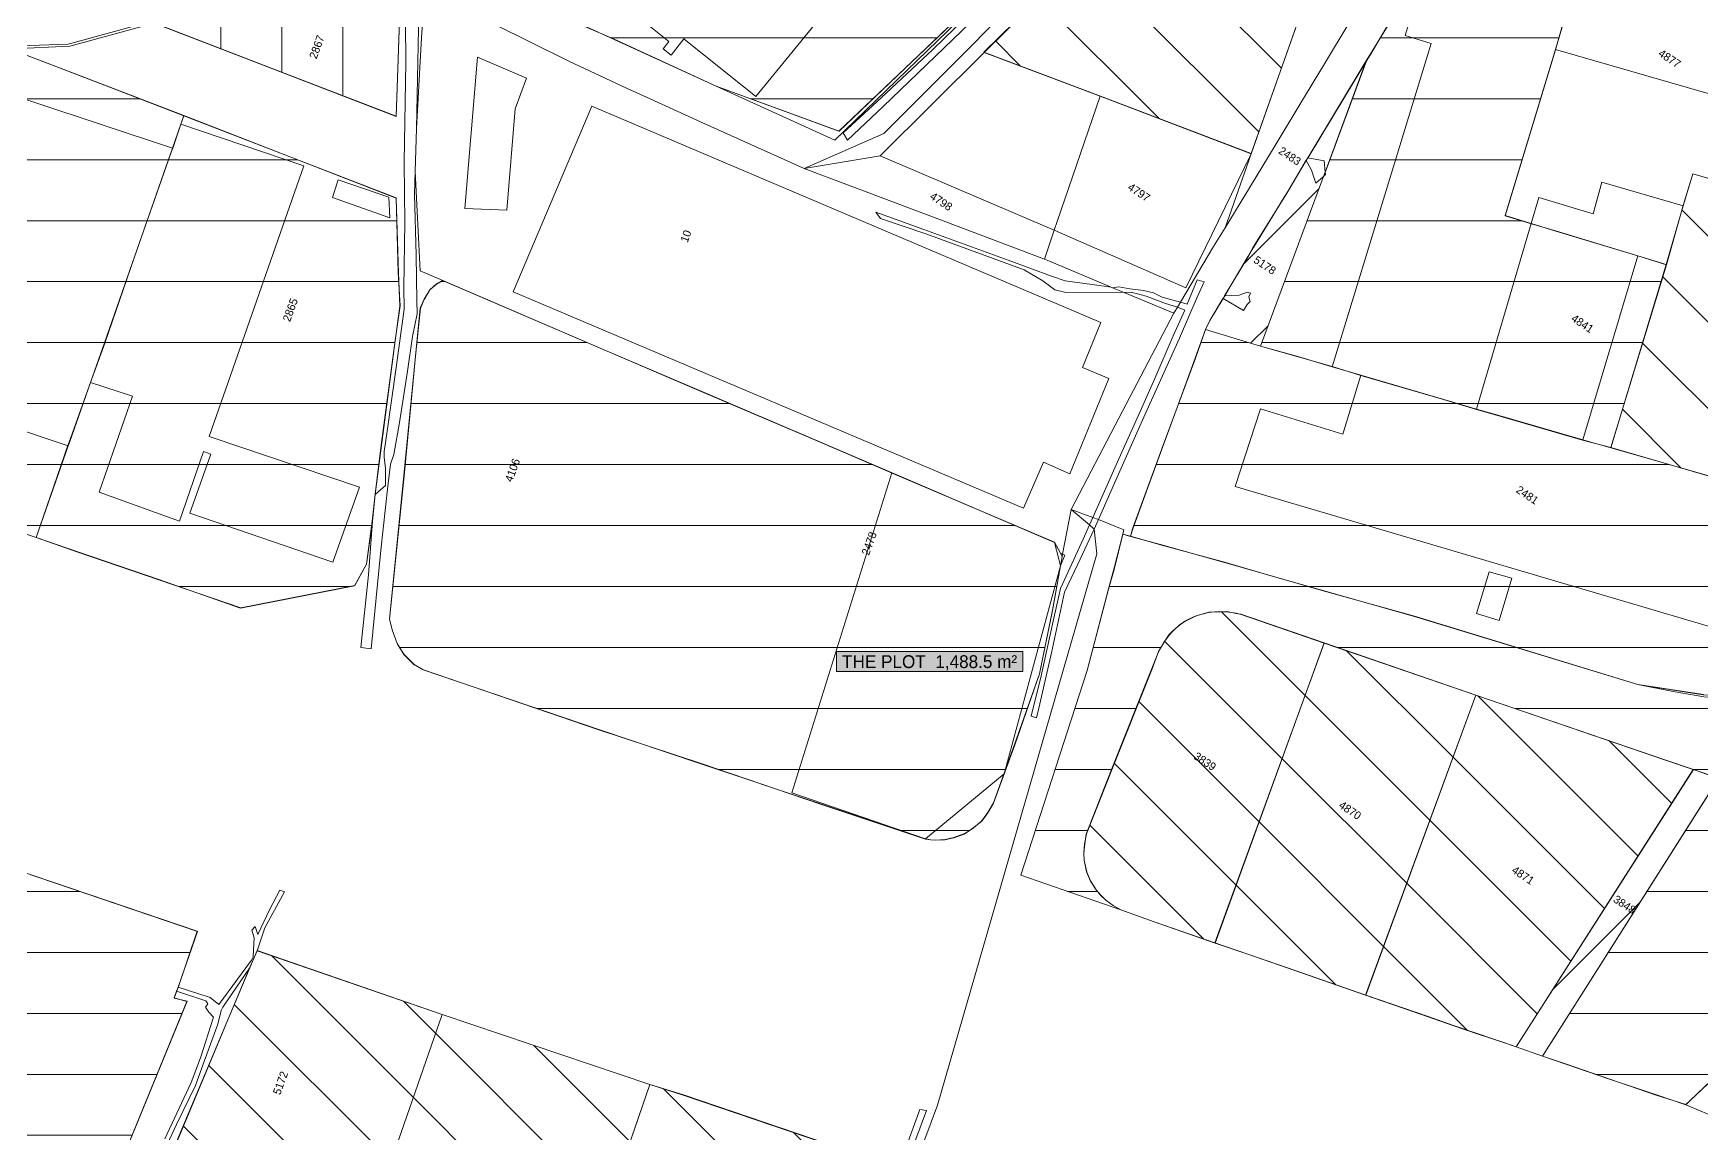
# Model space of a CAD drawing. Header units: metres. Extents: x -334141 to -333355, y -28147 to -27441.
# Drawn here: x -333909.1 to -333648.5, y -27822.3 to -27650.4 of the extents above; entities that cross this region are included whole.
import ezdxf

# ---------------------------------------------------------------- set-up
doc = ezdxf.new("R2010")
doc.units = ezdxf.units.M
for name, color, linetype, lineweight, true_color in [('EB-04-GRAIN-285-886', 7, 'CONTINUOUS', 18, 0xded5c8), ('EB-04-GRAIN-886-2329', 7, 'CONTINUOUS', 18, 0xc8bcac), ('EB-04-GRAIN-OVER-2329', 7, 'CONTINUOUS', 18, 0x9a856d), ('EB-04-GRAIN-UNDER-285', 7, 'CONTINUOUS', 18, 0xeee9e1), ('EB-BASE-DIVIDING', 7, 'CONTINUOUS', 18, 0xc8bcac), ('EB-BASE-EASEMENTS', 7, 'CONTINUOUS', 18, 0x71806b), ('EB-BASE-ENCROACHED', 7, 'CONTINUOUS', 18, 0x725d47), ('EB-BASE-PARCEL-NUMBERS', 7, 'CONTINUOUS', 9, 0x8a8d90), ('EB-BASE-PARCELS', 7, 'CONTINUOUS', 18, 0x8a8d90), ('EB-BASE-SECTIONS', 7, 'CONTINUOUS', 9, 0xded8cf), ('EB-BASE-SHEETS', 7, 'CONTINUOUS', 9, 0xded8cf), ('EB-BASE-STRUCTURES', 7, 'CONTINUOUS', 18, 0x4e504d), ('EB-PLOT-OUTLINE', 7, 'CONTINUOUS', 18, 0x151515)]:
    doc.layers.add(name, color=color, linetype=linetype, lineweight=lineweight, true_color=true_color)
doc.styles.add('OD-INTER', font='Inter.ttf')

msp = doc.modelspace()

# ---------------------------------------------------------------- hatches: boundary and pattern name
at = {"layer": 'EB-04-GRAIN-285-886', "transparency": 33554630}
h = msp.add_hatch(dxfattribs=at)
h.set_pattern_fill('ANSI31', color=256, scale=3, angle=45)
h.paths.add_polyline_path([(-333885.39, -27647.38), (-333860.12, -27642.5), (-333851.69, -27642.35), (-333852.43, -27663.31), (-333871.8, -27655.85), (-333890.25, -27648.76), (-333885.39, -27647.38)])
at = {"layer": 'EB-04-GRAIN-886-2329', "transparency": 33554630}
h = msp.add_hatch(dxfattribs=at)
h.set_pattern_fill('ANSI31', color=256, scale=3, angle=90)
h.paths.add_polyline_path([(-333742.44, -27660.2), (-333760.62, -27653.34), (-333738.84, -27631.91), (-333709.71, -27643.26), (-333718.87, -27669.13), (-333742.44, -27660.2)])
h = msp.add_hatch(dxfattribs=at)
h.set_pattern_fill('ANSI31', color=256, scale=3, angle=90)
h.paths.add_polyline_path([(-333611.22, -27714.45), (-333623.32, -27710.92), (-333632.02, -27708.28), (-333636.51, -27722.77), (-333644.48, -27720.38), (-333662.72, -27715.08), (-333654.03, -27686.52), (-333651.39, -27677.29), (-333649.92, -27672.34), (-333636.35, -27676.26), (-333632.86, -27663.95), (-333632.33, -27662.09), (-333629.9, -27653.51), (-333629.59, -27652.41), (-333615.82, -27658.45), (-333628.87, -27702.95), (-333613.66, -27707.48), (-333613.12, -27707.72), (-333608.62, -27708.99), (-333611.22, -27714.45)])
h = msp.add_hatch(dxfattribs=at)
h.set_pattern_fill('ANSI31', color=256, scale=3, angle=90)
h.paths.add_polyline_path([(-333707.49, -27745.58), (-333724.52, -27792.49), (-333734.03, -27789.16), (-333739.24, -27787.31), (-333740.42, -27786.6), (-333741.59, -27785.78), (-333742.4, -27784.98), (-333743.11, -27784.17), (-333743.99, -27782.81), (-333744.58, -27781.35), (-333744.98, -27779.56), (-333745.03, -27778.44), (-333744.89, -27777.01), (-333744.65, -27775.46), (-333740.69, -27765.39), (-333734.39, -27749.62), (-333733.37, -27747), (-333732.58, -27745.58), (-333731.71, -27744.39), (-333731.13, -27743.74), (-333730.07, -27742.78), (-333729.22, -27742.26), (-333728, -27741.63), (-333727.34, -27741.32), (-333725.56, -27740.83), (-333724.54, -27740.76), (-333722.69, -27740.71), (-333721.22, -27740.99), (-333720.48, -27741.12), (-333707.49, -27745.58)])
h = msp.add_hatch(dxfattribs=at)
h.set_pattern_fill('ANSI31', color=256, scale=3, angle=90)
h.paths.add_polyline_path([(-333683.8, -27753.74), (-333701.01, -27800.65), (-333713.26, -27796.33), (-333719.39, -27794.22), (-333724.52, -27792.49), (-333707.49, -27745.58), (-333683.8, -27753.74)])
h = msp.add_hatch(dxfattribs=at)
h.set_pattern_fill('ANSI31', color=256, scale=3, angle=90)
h.paths.add_polyline_path([(-333691.22, -27803.99), (-333701.01, -27800.65), (-333683.8, -27753.74), (-333654.16, -27763.89), (-333649.87, -27765.37), (-333677.5, -27808.69), (-333679.6, -27807.95), (-333683.45, -27806.7), (-333687.38, -27805.34), (-333691.22, -27803.99)])
h = msp.add_hatch(dxfattribs=at)
h.set_pattern_fill('ANSI31', color=256, scale=3, angle=90)
h.paths.add_polyline_path([(-333845.26, -27803.66), (-333860.93, -27848.73), (-333891.65, -27835.21), (-333887.51, -27825.59), (-333878.31, -27803.49), (-333875.28, -27796.38), (-333874.16, -27793.64), (-333845.26, -27803.66)])
h = msp.add_hatch(dxfattribs=at)
h.set_pattern_fill('ANSI31', color=256, scale=3, angle=90)
h.paths.add_polyline_path([(-333845.26, -27803.66), (-333812.78, -27814.57), (-333829.29, -27862.61), (-333845.79, -27855.37), (-333853.63, -27851.98), (-333860.93, -27848.73), (-333845.26, -27803.66)])
h = msp.add_hatch(dxfattribs=at)
h.set_pattern_fill('ANSI31', color=256, scale=3, angle=90)
h.paths.add_polyline_path([(-333829.29, -27862.61), (-333812.78, -27814.57), (-333807.56, -27816.2), (-333779.84, -27825.62), (-333786.59, -27843.58), (-333788.33, -27848.41), (-333792.49, -27858.69), (-333797.6, -27869.73), (-333800.39, -27875.4), (-333829.29, -27862.61)])
at = {"layer": 'EB-04-GRAIN-OVER-2329', "transparency": 33554630}
h = msp.add_hatch(dxfattribs=at)
h.set_pattern_fill('ANSI31', color=256, scale=3, angle=135)
h.paths.add_polyline_path([(-333802.46, -27658.63), (-333818.4, -27651.3), (-333823.33, -27649.13), (-333823.55, -27650.12), (-333824.55, -27649.75), (-333838.15, -27644.05), (-333849.91, -27638.98), (-333850.45, -27638.62), (-333850.52, -27638.07), (-333848.03, -27635.71), (-333846.81, -27635.09), (-333840.42, -27632.43), (-333837.79, -27631.3), (-333823.32, -27625.26), (-333820.4, -27624.03), (-333811.01, -27620.03), (-333802.83, -27616.66), (-333801.04, -27615.61), (-333799.89, -27614.54), (-333798.31, -27611.71), (-333797.39, -27609.41), (-333796.25, -27606.01), (-333793.77, -27595.89), (-333791.3, -27586.21), (-333787.1, -27569.7), (-333785.81, -27564.64), (-333781.58, -27560.02), (-333765.9, -27569.56), (-333750.13, -27579.33), (-333733.37, -27589.69), (-333714.62, -27601.35), (-333719.57, -27605.06), (-333721.48, -27606.77), (-333723.3, -27608.59), (-333738.33, -27622.71), (-333760.56, -27644.02), (-333783.27, -27665.64), (-333802.46, -27658.63)])
h = msp.add_hatch(dxfattribs=at)
h.set_pattern_fill('ANSI31', color=256, scale=3, angle=135)
h.paths.add_polyline_path([(-333706.25, -27702.44), (-333711.56, -27700.92), (-333717.43, -27699.27), (-333707.61, -27672.75), (-333707.31, -27672.1), (-333700.86, -27654.67), (-333700.27, -27653.69), (-333696.63, -27647.61), (-333694.76, -27644.45), (-333692.8, -27641.41), (-333690.54, -27637.72), (-333668.74, -27644.26), (-333670.09, -27648.54), (-333671.36, -27652.94), (-333679.22, -27678.86), (-333675.09, -27680.12), (-333671.34, -27681.25), (-333658.51, -27685.14), (-333654.03, -27686.52), (-333662.72, -27715.08), (-333667.12, -27713.92), (-333679.68, -27710.26), (-333683.71, -27709.12), (-333688.84, -27707.6), (-333701.76, -27703.82), (-333706.25, -27702.44)])
h = msp.add_hatch(dxfattribs=at)
h.set_pattern_fill('ANSI31', color=256, scale=3, angle=135)
h.paths.add_polyline_path([(-333903.69, -27714.78), (-333908.64, -27729.15), (-333922.64, -27724.44), (-333938.73, -27718.88), (-333934.34, -27704.49), (-333919.9, -27657.49), (-333918.66, -27653.64), (-333912.33, -27652.87), (-333910.33, -27653.72), (-333896.63, -27658.97), (-333885.58, -27663.25), (-333886.08, -27664.56), (-333887.33, -27668.29), (-333887.63, -27669.06), (-333893.3, -27685.29), (-333897.94, -27698.78), (-333900.19, -27704.92), (-333903.48, -27714.24), (-333903.69, -27714.78)])
h = msp.add_hatch(dxfattribs=at)
h.set_pattern_fill('ANSI31', color=256, scale=3, angle=135)
h.paths.add_polyline_path([(-333858.91, -27736.68), (-333876.72, -27740.16), (-333889.52, -27735.71), (-333902.15, -27731.38), (-333908.64, -27729.15), (-333903.69, -27714.78), (-333903.48, -27714.24), (-333900.19, -27704.92), (-333897.94, -27698.78), (-333893.3, -27685.29), (-333887.63, -27669.06), (-333887.33, -27668.29), (-333886.08, -27664.56), (-333885.58, -27663.25), (-333852.42, -27676.08), (-333852.09, -27687.74), (-333851.82, -27692.97), (-333852.56, -27698.38), (-333854.7, -27714.29), (-333855.72, -27722.36), (-333856.15, -27726.56), (-333857.04, -27733.31), (-333858.91, -27736.68)])
h = msp.add_hatch(dxfattribs=at)
h.set_pattern_fill('ANSI31', color=256, scale=3, angle=135)
h.paths.add_polyline_path([(-333845.19, -27688.99), (-333819.84, -27699.87), (-333803.7, -27706.77), (-333787.28, -27713.79), (-333773.15, -27719.84), (-333749.62, -27729.88), (-333748.66, -27731.58), (-333748.4, -27732.14), (-333748.64, -27733.58), (-333749.9, -27740.53), (-333751.92, -27750.45), (-333755.82, -27761.52), (-333759.11, -27770.62), (-333760, -27772.14), (-333760.97, -27773.44), (-333762.59, -27774.72), (-333763.72, -27775.45), (-333765.32, -27776.06), (-333766.72, -27776.35), (-333768.2, -27776.4), (-333768.94, -27776.38), (-333769.77, -27776.24), (-333786.15, -27770.78), (-333804.81, -27764.46), (-333820.91, -27759.11), (-333848.18, -27749.83), (-333849.63, -27749), (-333851.24, -27747.39), (-333852.29, -27745.68), (-333853.05, -27743.55), (-333853.45, -27741.87), (-333851.18, -27719.52), (-333849.41, -27700.83), (-333848.68, -27693.3), (-333848.07, -27691.88), (-333847.19, -27690.47), (-333846.14, -27689.51), (-333845.19, -27688.99)])
h = msp.add_hatch(dxfattribs=at)
h.set_pattern_fill('ANSI31', color=256, scale=3, angle=135)
h.paths.add_polyline_path([(-333733.06, -27730.24), (-333737.73, -27728.97), (-333737.41, -27727.76), (-333735.47, -27722.5), (-333732.49, -27714.28), (-333730.45, -27708.8), (-333727.59, -27701.13), (-333726.04, -27696.63), (-333720.73, -27698.26), (-333717.43, -27699.27), (-333711.56, -27700.92), (-333706.25, -27702.44), (-333701.76, -27703.82), (-333688.84, -27707.6), (-333683.71, -27709.12), (-333679.68, -27710.26), (-333667.12, -27713.92), (-333662.72, -27715.08), (-333644.48, -27720.38), (-333636.51, -27722.77), (-333632.02, -27708.28), (-333623.32, -27710.92), (-333611.22, -27714.45), (-333613.12, -27718.49), (-333628.53, -27751.14), (-333633.85, -27752.17), (-333637.1, -27752.61), (-333639.62, -27753.08), (-333641.95, -27753.55), (-333642.97, -27753.74), (-333643.71, -27753.71), (-333644.64, -27753.79), (-333646.13, -27753.85), (-333648.25, -27753.66), (-333658.47, -27752.08), (-333693.37, -27741.41), (-333708.03, -27737.34), (-333715.55, -27735.19), (-333723.07, -27733.04), (-333733.06, -27730.24)])
h = msp.add_hatch(dxfattribs=at)
h.set_pattern_fill('ANSI31', color=256, scale=3, angle=135)
h.paths.add_polyline_path([(-333567.83, -27780.7), (-333555.11, -27785.03), (-333562.99, -27787.98), (-333564.31, -27788.48), (-333572.75, -27791.63), (-333574.58, -27791.12), (-333645.84, -27766.74), (-333649.87, -27765.37), (-333654.16, -27763.89), (-333683.8, -27753.74), (-333707.49, -27745.58), (-333720.48, -27741.12), (-333721.22, -27740.99), (-333722.69, -27740.71), (-333724.54, -27740.76), (-333725.56, -27740.83), (-333727.34, -27741.32), (-333728, -27741.63), (-333729.22, -27742.26), (-333730.07, -27742.78), (-333731.13, -27743.74), (-333731.71, -27744.39), (-333732.58, -27745.58), (-333733.37, -27747), (-333734.39, -27749.62), (-333740.69, -27765.39), (-333744.65, -27775.46), (-333744.89, -27777.01), (-333745.03, -27778.44), (-333744.98, -27779.56), (-333744.58, -27781.35), (-333743.99, -27782.81), (-333743.11, -27784.17), (-333742.4, -27784.98), (-333741.59, -27785.78), (-333740.42, -27786.6), (-333739.24, -27787.31), (-333754.88, -27781.87), (-333744.49, -27749.93), (-333741.17, -27737.17), (-333740.32, -27734.1), (-333738.92, -27728.59), (-333737.73, -27728.97), (-333733.06, -27730.24), (-333723.07, -27733.04), (-333715.55, -27735.19), (-333708.03, -27737.34), (-333693.37, -27741.41), (-333658.47, -27752.08), (-333648.25, -27753.66), (-333646.13, -27753.85), (-333645.85, -27753.97), (-333643.03, -27755.18), (-333640.92, -27755.92), (-333639.37, -27756.42), (-333635.88, -27757.43), (-333630.21, -27759.29), (-333626.64, -27760.53), (-333602.13, -27769.06), (-333591.52, -27772.65), (-333567.83, -27780.7)])
h = msp.add_hatch(dxfattribs=at)
h.set_pattern_fill('ANSI31', color=256, scale=3, angle=135)
h.paths.add_polyline_path([(-333574.58, -27791.12), (-333572.75, -27791.63), (-333578.1, -27793.66), (-333585.88, -27799.05), (-333590.82, -27802.65), (-333594.62, -27805.29), (-333599.72, -27805.66), (-333602.13, -27805.58), (-333604.16, -27805.4), (-333611.53, -27799.14), (-333623.29, -27799.39), (-333639.42, -27807.7), (-333640.47, -27808.78), (-333641.82, -27810.17), (-333643.12, -27810.46), (-333643.88, -27810.99), (-333650.3, -27817.09), (-333650.97, -27817.73), (-333655.64, -27816.23), (-333662.87, -27813.76), (-333669.64, -27811.41), (-333673.39, -27810.17), (-333645.84, -27766.74), (-333574.58, -27791.12)])
h = msp.add_hatch(dxfattribs=at)
h.set_pattern_fill('ANSI31', color=256, scale=3, angle=135)
h.paths.add_polyline_path([(-333985.11, -27820.81), (-333984.38, -27818.62), (-333978.61, -27802.06), (-333975.31, -27792.52), (-333954.27, -27799.59), (-333933.32, -27806.65), (-333923.3, -27777.15), (-333883.5, -27790.65), (-333886.5, -27799.43), (-333886.7, -27799.97), (-333887.11, -27801.07), (-333885.09, -27801.58), (-333901.7, -27842.07), (-333902.67, -27843.37), (-333903.63, -27844.22), (-333904.96, -27845.07), (-333905.43, -27845.38), (-333907.12, -27845.99), (-333908.79, -27846.04), (-333909.99, -27846), (-333985.11, -27820.81)])
at = {"layer": 'EB-04-GRAIN-UNDER-285', "transparency": 33554630}
h = msp.add_hatch(dxfattribs=at)
h.set_pattern_fill('ANSI31', color=256, scale=3)
h.paths.add_polyline_path([(-333717.43, -27699.27), (-333720.73, -27698.26), (-333726.04, -27696.63), (-333725.34, -27695.22), (-333723.27, -27691.74), (-333722.98, -27691.41), (-333721.7, -27689.13), (-333719.34, -27685.21), (-333718.55, -27683.8), (-333713.64, -27675.87), (-333713.15, -27675.11), (-333710.29, -27670.21), (-333710, -27669.78), (-333700.86, -27654.67), (-333707.31, -27672.1), (-333707.61, -27672.75), (-333717.43, -27699.27)])
h = msp.add_hatch(dxfattribs=at)
h.set_pattern_fill('ANSI31', color=256, scale=3)
h.paths.add_polyline_path([(-333677.5, -27808.69), (-333649.87, -27765.37), (-333645.84, -27766.74), (-333673.39, -27810.17), (-333677.5, -27808.69)])

# ---------------------------------------------------------------- linework, layer by layer
at = {"layer": 'EB-04-GRAIN-285-886'}
msp.add_lwpolyline([(-333885.39, -27647.38), (-333860.12, -27642.5), (-333851.69, -27642.35), (-333852.43, -27663.31), (-333871.8, -27655.85), (-333890.25, -27648.76), (-333885.39, -27647.38)], close=True, dxfattribs=at)
at = {"layer": 'EB-04-GRAIN-886-2329'}
for points in [[(-333742.44, -27660.2), (-333760.62, -27653.34), (-333738.84, -27631.91), (-333709.71, -27643.26), (-333718.87, -27669.13), (-333742.44, -27660.2)], [(-333611.22, -27714.45), (-333623.32, -27710.92), (-333632.02, -27708.28), (-333636.51, -27722.77), (-333644.48, -27720.38), (-333662.72, -27715.08), (-333654.03, -27686.52), (-333651.39, -27677.29), (-333649.92, -27672.34), (-333636.35, -27676.26), (-333632.86, -27663.95), (-333632.33, -27662.09), (-333629.9, -27653.51), (-333629.59, -27652.41), (-333615.82, -27658.45), (-333628.87, -27702.95), (-333613.66, -27707.48), (-333613.12, -27707.72), (-333608.62, -27708.99), (-333611.22, -27714.45)], [(-333707.49, -27745.58), (-333724.52, -27792.49), (-333734.03, -27789.16), (-333739.24, -27787.31), (-333740.42, -27786.6), (-333741.59, -27785.78), (-333742.4, -27784.98), (-333743.11, -27784.17), (-333743.99, -27782.81), (-333744.58, -27781.35), (-333744.98, -27779.56), (-333745.03, -27778.44), (-333744.89, -27777.01), (-333744.65, -27775.46), (-333740.69, -27765.39), (-333734.39, -27749.62), (-333733.37, -27747), (-333732.58, -27745.58), (-333731.71, -27744.39), (-333731.13, -27743.74), (-333730.07, -27742.78), (-333729.22, -27742.26), (-333728, -27741.63), (-333727.34, -27741.32), (-333725.56, -27740.83), (-333724.54, -27740.76), (-333722.69, -27740.71), (-333721.22, -27740.99), (-333720.48, -27741.12), (-333707.49, -27745.58)], [(-333683.8, -27753.74), (-333701.01, -27800.65), (-333713.26, -27796.33), (-333719.39, -27794.22), (-333724.52, -27792.49), (-333707.49, -27745.58), (-333683.8, -27753.74)], [(-333691.22, -27803.99), (-333701.01, -27800.65), (-333683.8, -27753.74), (-333654.16, -27763.89), (-333649.87, -27765.37), (-333677.5, -27808.69), (-333679.6, -27807.95), (-333683.45, -27806.7), (-333687.38, -27805.34), (-333691.22, -27803.99)], [(-333845.26, -27803.66), (-333860.93, -27848.73), (-333891.65, -27835.21), (-333887.51, -27825.59), (-333878.31, -27803.49), (-333875.28, -27796.38), (-333874.16, -27793.64), (-333845.26, -27803.66)], [(-333845.26, -27803.66), (-333812.78, -27814.57), (-333829.29, -27862.61), (-333845.79, -27855.37), (-333853.63, -27851.98), (-333860.93, -27848.73), (-333845.26, -27803.66)], [(-333829.29, -27862.61), (-333812.78, -27814.57), (-333807.56, -27816.2), (-333779.84, -27825.62), (-333786.59, -27843.58), (-333788.33, -27848.41), (-333792.49, -27858.69), (-333797.6, -27869.73), (-333800.39, -27875.4), (-333829.29, -27862.61)]]:
    msp.add_lwpolyline(points, close=True, dxfattribs=at)
at = {"layer": 'EB-04-GRAIN-OVER-2329'}
for points in [[(-333760.56, -27644.02), (-333783.27, -27665.64), (-333802.46, -27658.63), (-333802.46, -27658.63), (-333818.4, -27651.3), (-333823.33, -27649.13)], [(-333670.09, -27648.54), (-333671.36, -27652.94), (-333679.22, -27678.86), (-333675.09, -27680.12), (-333671.34, -27681.25), (-333658.51, -27685.14), (-333654.03, -27686.52), (-333662.72, -27715.08), (-333667.12, -27713.92), (-333679.68, -27710.26), (-333683.71, -27709.12), (-333688.84, -27707.6), (-333701.76, -27703.82), (-333706.25, -27702.44), (-333706.25, -27702.44), (-333711.56, -27700.92), (-333717.43, -27699.27), (-333707.61, -27672.75), (-333707.31, -27672.1), (-333700.86, -27654.67), (-333700.27, -27653.69), (-333696.63, -27647.61)], [(-333648.25, -27753.66), (-333658.47, -27752.08), (-333693.37, -27741.41), (-333708.03, -27737.34), (-333715.55, -27735.19), (-333723.07, -27733.04), (-333733.06, -27730.24), (-333733.06, -27730.24), (-333737.73, -27728.97), (-333737.41, -27727.76), (-333735.47, -27722.5), (-333732.49, -27714.28), (-333730.45, -27708.8), (-333727.59, -27701.13), (-333726.04, -27696.63), (-333720.73, -27698.26), (-333717.43, -27699.27), (-333711.56, -27700.92), (-333706.25, -27702.44), (-333701.76, -27703.82), (-333688.84, -27707.6), (-333683.71, -27709.12), (-333679.68, -27710.26), (-333667.12, -27713.92), (-333662.72, -27715.08), (-333644.48, -27720.38)], [(-333645.84, -27766.74), (-333649.87, -27765.37), (-333654.16, -27763.89), (-333683.8, -27753.74), (-333707.49, -27745.58), (-333720.48, -27741.12), (-333721.22, -27740.99), (-333722.69, -27740.71), (-333724.54, -27740.76), (-333725.56, -27740.83), (-333727.34, -27741.32), (-333728, -27741.63), (-333729.22, -27742.26), (-333730.07, -27742.78), (-333731.13, -27743.74), (-333731.71, -27744.39), (-333732.58, -27745.58), (-333733.37, -27747), (-333734.39, -27749.62), (-333740.69, -27765.39), (-333744.65, -27775.46), (-333744.89, -27777.01), (-333745.03, -27778.44), (-333744.98, -27779.56), (-333744.58, -27781.35), (-333743.99, -27782.81), (-333743.11, -27784.17), (-333742.4, -27784.98), (-333741.59, -27785.78), (-333740.42, -27786.6), (-333739.24, -27787.31), (-333754.88, -27781.87), (-333744.49, -27749.93), (-333741.17, -27737.17), (-333740.32, -27734.1), (-333738.92, -27728.59), (-333737.73, -27728.97), (-333733.06, -27730.24), (-333723.07, -27733.04), (-333715.55, -27735.19), (-333708.03, -27737.34), (-333693.37, -27741.41), (-333658.47, -27752.08), (-333648.25, -27753.66)]]:
    msp.add_lwpolyline(points, dxfattribs=at)
for points in [[(-333903.69, -27714.78), (-333908.64, -27729.15), (-333922.64, -27724.44), (-333938.73, -27718.88), (-333934.34, -27704.49), (-333919.9, -27657.49), (-333918.66, -27653.64), (-333912.33, -27652.87), (-333910.33, -27653.72), (-333896.63, -27658.97), (-333885.58, -27663.25), (-333886.08, -27664.56), (-333887.33, -27668.29), (-333887.63, -27669.06), (-333893.3, -27685.29), (-333897.94, -27698.78), (-333900.19, -27704.92), (-333903.48, -27714.24), (-333903.69, -27714.78)], [(-333858.91, -27736.68), (-333876.72, -27740.16), (-333889.52, -27735.71), (-333902.15, -27731.38), (-333908.64, -27729.15), (-333903.69, -27714.78), (-333903.48, -27714.24), (-333900.19, -27704.92), (-333897.94, -27698.78), (-333893.3, -27685.29), (-333887.63, -27669.06), (-333887.33, -27668.29), (-333886.08, -27664.56), (-333885.58, -27663.25), (-333852.42, -27676.08), (-333852.09, -27687.74), (-333851.82, -27692.97), (-333852.56, -27698.38), (-333854.7, -27714.29), (-333855.72, -27722.36), (-333856.15, -27726.56), (-333857.04, -27733.31), (-333858.91, -27736.68)], [(-333845.19, -27688.99), (-333819.84, -27699.87), (-333803.7, -27706.77), (-333787.28, -27713.79), (-333773.15, -27719.84), (-333749.62, -27729.88), (-333748.66, -27731.58), (-333748.4, -27732.14), (-333748.64, -27733.58), (-333749.9, -27740.53), (-333751.92, -27750.45), (-333755.82, -27761.52), (-333759.11, -27770.62), (-333760, -27772.14), (-333760.97, -27773.44), (-333762.59, -27774.72), (-333763.72, -27775.45), (-333765.32, -27776.06), (-333766.72, -27776.35), (-333768.2, -27776.4), (-333768.94, -27776.38), (-333769.77, -27776.24), (-333786.15, -27770.78), (-333804.81, -27764.46), (-333820.91, -27759.11), (-333848.18, -27749.83), (-333849.63, -27749), (-333851.24, -27747.39), (-333852.29, -27745.68), (-333853.05, -27743.55), (-333853.45, -27741.87), (-333851.18, -27719.52), (-333849.41, -27700.83), (-333848.68, -27693.3), (-333848.07, -27691.88), (-333847.19, -27690.47), (-333846.14, -27689.51), (-333845.19, -27688.99)], [(-333574.58, -27791.12), (-333572.75, -27791.63), (-333578.1, -27793.66), (-333585.88, -27799.05), (-333590.82, -27802.65), (-333594.62, -27805.29), (-333599.72, -27805.66), (-333602.13, -27805.58), (-333604.16, -27805.4), (-333611.53, -27799.14), (-333623.29, -27799.39), (-333639.42, -27807.7), (-333640.47, -27808.78), (-333641.82, -27810.17), (-333643.12, -27810.46), (-333643.88, -27810.99), (-333650.3, -27817.09), (-333650.97, -27817.73), (-333655.64, -27816.23), (-333662.87, -27813.76), (-333669.64, -27811.41), (-333673.39, -27810.17), (-333645.84, -27766.74), (-333574.58, -27791.12)], [(-333985.11, -27820.81), (-333984.38, -27818.62), (-333978.61, -27802.06), (-333975.31, -27792.52), (-333954.27, -27799.59), (-333933.32, -27806.65), (-333923.3, -27777.15), (-333883.5, -27790.65), (-333886.5, -27799.43), (-333886.7, -27799.97), (-333887.11, -27801.07), (-333885.09, -27801.58), (-333901.7, -27842.07), (-333902.67, -27843.37), (-333903.63, -27844.22), (-333904.96, -27845.07), (-333905.43, -27845.38), (-333907.12, -27845.99), (-333908.79, -27846.04), (-333909.99, -27846), (-333985.11, -27820.81)]]:
    msp.add_lwpolyline(points, close=True, dxfattribs=at)
at = {"layer": 'EB-04-GRAIN-UNDER-285'}
for points in [[(-333717.43, -27699.27), (-333720.73, -27698.26), (-333726.04, -27696.63), (-333725.34, -27695.22), (-333723.27, -27691.74), (-333722.98, -27691.41), (-333721.7, -27689.13), (-333719.34, -27685.21), (-333718.55, -27683.8), (-333713.64, -27675.87), (-333713.15, -27675.11), (-333710.29, -27670.21), (-333710, -27669.78), (-333700.86, -27654.67), (-333707.31, -27672.1), (-333707.61, -27672.75), (-333717.43, -27699.27)], [(-333677.5, -27808.69), (-333649.87, -27765.37), (-333645.84, -27766.74), (-333673.39, -27810.17), (-333677.5, -27808.69)]]:
    msp.add_lwpolyline(points, close=True, dxfattribs=at)
at = {"layer": 'EB-BASE-DIVIDING'}
for points in [[(-333722.05, -27609.37), (-333731.06, -27618.01), (-333736.38, -27623.14), (-333743.95, -27630.46), (-333753.85, -27640.06), (-333762.77, -27648.73), (-333776.38, -27661.79), (-333781.93, -27667.06), (-333782.6, -27665.94), (-333776.7, -27660.46), (-333768.61, -27652.91), (-333761.73, -27646.23), (-333753.5, -27638.33), (-333745.36, -27630.46), (-333728.58, -27614.3), (-333719.4, -27605.41), (-333718.38, -27605.84)], [(-333849.25, -27665.23), (-333848.94, -27649.6), (-333848.81, -27643.19), (-333851.02, -27642.47), (-333850.91, -27654.86), (-333851.16, -27670.54), (-333851.08, -27679.91), (-333851.22, -27690.12), (-333851.19, -27693.47), (-333852.43, -27702.57), (-333853.86, -27712.87), (-333854.28, -27715.71), (-333854.31, -27716.57), (-333854.07, -27718.33), (-333854.1, -27721.02), (-333855.71, -27722.41)], [(-333885.38, -27647.42), (-333885.55, -27647.05), (-333895.82, -27649.95), (-333903.64, -27652.05), (-333909.64, -27652.28), (-333920.4, -27653.41), (-333927.22, -27653.92), (-333937.75, -27655.88), (-333951.78, -27658.59), (-333962.28, -27660.46), (-333967.75, -27661.87), (-333972.51, -27663.36), (-333973.68, -27663.83), (-333974.52, -27664.29), (-333974.31, -27664.67)], [(-333890.21, -27648.8), (-333903.39, -27652.36), (-333912.3, -27652.82)], [(-333856.12, -27726.57), (-333856.77, -27734.94), (-333857.96, -27746.31), (-333856.35, -27746.52), (-333854.83, -27731.12), (-333853.74, -27721.11), (-333853.29, -27717.68), (-333852.8, -27716.16), (-333851.88, -27711.17), (-333850.63, -27703.14), (-333849.85, -27697.71), (-333849.17, -27694.18), (-333849.21, -27692.15), (-333849.29, -27685.02), (-333849.55, -27675.55), (-333849.48, -27671.94)], [(-333743.63, -27726.02), (-333744.15, -27727.18)], [(-333743.4, -27727.81), (-333742.71, -27726.34)], [(-333744.15, -27727.18), (-333745.12, -27729.37), (-333748.65, -27737.1), (-333749.79, -27742.22), (-333751.7, -27750.76), (-333753.23, -27757.05), (-333752.4, -27757.31), (-333752.03, -27755.77), (-333750.08, -27747.15), (-333748.02, -27737.67), (-333745.96, -27733.31), (-333743.4, -27727.81)], [(-333886.49, -27799.37), (-333881.46, -27801), (-333880.12, -27802.08), (-333875.02, -27795.15), (-333874.77, -27794.68), (-333874.7, -27793.5), (-333874.58, -27791.69), (-333874.96, -27790.49), (-333874.43, -27789.88), (-333874.03, -27791.14), (-333872.21, -27787.32), (-333870.6, -27784.21), (-333869.87, -27784.46), (-333872.92, -27790.13), (-333874.15, -27793.68)], [(-333875.31, -27796.41), (-333879.5, -27802.51), (-333879.75, -27803.04), (-333880.26, -27805.17), (-333882.36, -27810.84), (-333883.78, -27814.73), (-333886.73, -27820.83), (-333891.12, -27830.22)], [(-333888.57, -27823.07), (-333884.46, -27814.29), (-333883, -27810.4), (-333880.93, -27804.05), (-333881.68, -27803.27), (-333882.18, -27802.52), (-333881.83, -27801.96), (-333882.16, -27801.51), (-333886.71, -27800)], [(-333780.42, -27853.68), (-333780.29, -27853.29), (-333779.81, -27850.49), (-333779.6, -27845.59), (-333779.47, -27843.96), (-333778.84, -27841.76), (-333777.6, -27838.5), (-333775.72, -27832.54), (-333773.91, -27827.47), (-333773.28, -27825.75), (-333770.63, -27818.5), (-333769.61, -27818.64), (-333772.24, -27825.76)], [(-333645.32, -27819.73), (-333645.55, -27820.04), (-333650.99, -27817.78)]]:
    msp.add_lwpolyline(points, dxfattribs=at)
at = {"layer": 'EB-BASE-EASEMENTS'}
for points in [[(-333740.76, -27690.02), (-333743.7, -27689.6), (-333747.94, -27689.06), (-333750.09, -27688.33), (-333756.84, -27685.82), (-333770.02, -27681.04), (-333777.5, -27678.33), (-333776.8, -27679.3), (-333769.52, -27681.77), (-333754.33, -27687.33), (-333751.44, -27689.02), (-333749.55, -27690.45), (-333748.05, -27690.8), (-333738.73, -27690.87)], [(-333667.08, -27713.87), (-333658.51, -27685.13)], [(-333742.71, -27726.34), (-333740.21, -27720.66), (-333735.89, -27710.93), (-333730.09, -27697.98), (-333727.32, -27691.6), (-333726.22, -27689.17), (-333727.34, -27688.86), (-333728.87, -27692.68), (-333729.93, -27692.35)], [(-333729.93, -27692.35), (-333732.79, -27691.57), (-333734.12, -27690.93), (-333735.69, -27690.55), (-333737.84, -27690.29), (-333739.53, -27690), (-333740.52, -27690.12)], [(-333738.73, -27690.87), (-333737.65, -27690.83), (-333735.26, -27691.44), (-333732.26, -27692.56), (-333730.39, -27693.13)], [(-333730.39, -27693.13), (-333729.25, -27693.64), (-333731.08, -27697.63), (-333733.92, -27704.29), (-333736.43, -27709.91), (-333739.56, -27716.83), (-333743.63, -27726.02)]]:
    msp.add_lwpolyline(points, dxfattribs=at)
at = {"layer": 'EB-BASE-ENCROACHED'}
for points in [[(-333802.45, -27658.64), (-333783.91, -27667.07), (-333759.8, -27643.69), (-333723.33, -27608.55)], [(-333645.82, -27754.01), (-333647.87, -27754.07), (-333649.36, -27753.79), (-333652.98, -27753.17), (-333658.51, -27752.09)]]:
    msp.add_lwpolyline(points, dxfattribs=at)
at = {"layer": 'EB-BASE-PARCELS'}
for points in [[(-333723.33, -27608.55), (-333738.32, -27622.76), (-333760.58, -27644), (-333783.24, -27665.65), (-333802.45, -27658.64)], [(-333722.97, -27680.77), (-333719.17, -27674.5), (-333715.16, -27667.88), (-333711.27, -27661.47), (-333707.43, -27655.13), (-333703.56, -27648.72), (-333697.43, -27638.7), (-333691.32, -27628.63), (-333687.56, -27622.46)], [(-333760.58, -27653.38), (-333738.8, -27631.86)], [(-333700.9, -27654.69), (-333700.3, -27653.7), (-333696.61, -27647.65), (-333694.72, -27644.51), (-333692.83, -27641.44), (-333690.53, -27637.67)], [(-333885.38, -27647.42), (-333860.16, -27642.55), (-333851.7, -27642.38), (-333852.42, -27663.35), (-333871.84, -27655.87), (-333890.21, -27648.8)], [(-333849.25, -27665.23), (-333848.54, -27651.99), (-333848.01, -27643.51), (-333842.82, -27646.12), (-333825.44, -27654.72), (-333816.45, -27658.94), (-333813.31, -27660.37)], [(-333718.89, -27669.18), (-333709.73, -27643.24)], [(-333802.45, -27658.64), (-333818.38, -27651.32), (-333823.28, -27649.1)], [(-333670.05, -27648.55), (-333671.36, -27652.9)], [(-333912.3, -27652.82), (-333910.34, -27653.72), (-333896.58, -27658.98), (-333885.61, -27663.2)], [(-333776.83, -27669.52), (-333760.58, -27653.38)], [(-333760.58, -27653.38), (-333742.47, -27660.17)], [(-333671.36, -27652.9), (-333679.19, -27678.83), (-333675.13, -27680.09)], [(-333710.03, -27669.83), (-333700.9, -27654.69)], [(-333707.35, -27672.07), (-333700.9, -27654.69)], [(-333813.31, -27660.37), (-333804.34, -27664.46), (-333788.7, -27671.49)], [(-333749.63, -27681.15), (-333749.16, -27679.78), (-333742.47, -27660.17)], [(-333742.47, -27660.17), (-333718.89, -27669.18)], [(-333885.61, -27663.2), (-333886.06, -27664.54)], [(-333885.61, -27663.2), (-333852.41, -27676.12), (-333852.07, -27687.79), (-333851.85, -27693)], [(-333886.06, -27664.54), (-333887.35, -27668.33)], [(-333849.25, -27665.23), (-333849.48, -27671.94)], [(-333887.35, -27668.33), (-333887.61, -27669.08), (-333893.29, -27685.29), (-333897.97, -27698.73), (-333900.15, -27704.9)], [(-333788.7, -27671.49), (-333776.83, -27669.52)], [(-333722.97, -27680.77), (-333718.89, -27669.18)], [(-333713.64, -27675.81), (-333713.18, -27675.07), (-333710.28, -27670.25)], [(-333710.28, -27670.25), (-333710.03, -27669.83)], [(-333849.48, -27671.94), (-333848.66, -27687.48), (-333845.15, -27688.97)], [(-333717.41, -27699.22), (-333707.59, -27672.73)], [(-333707.59, -27672.73), (-333707.35, -27672.07)], [(-333651.42, -27677.33), (-333649.9, -27672.31)], [(-333649.9, -27672.31), (-333636.34, -27676.27)], [(-333719.3, -27685.17), (-333718.51, -27683.85), (-333713.64, -27675.81)], [(-333654.07, -27686.47), (-333651.42, -27677.33)], [(-333749.63, -27681.15), (-333751.19, -27685.68)], [(-333722.97, -27680.77), (-333724.75, -27683.69), (-333729.93, -27692.35)], [(-333675.13, -27680.09), (-333671.32, -27681.28), (-333658.51, -27685.13)], [(-333723.03, -27691.4), (-333721.69, -27689.14), (-333719.3, -27685.17)], [(-333654.07, -27686.47), (-333662.7, -27715.11)], [(-333658.51, -27685.13), (-333654.07, -27686.47)], [(-333848.2, -27749.78), (-333849.64, -27748.97), (-333851.21, -27747.36), (-333852.28, -27745.67), (-333853.05, -27743.56), (-333853.47, -27741.83), (-333851.21, -27719.47), (-333849.39, -27700.83), (-333848.64, -27693.31), (-333848.07, -27691.93), (-333847.15, -27690.47), (-333846.11, -27689.55), (-333845.15, -27688.97)], [(-333845.15, -27688.97), (-333819.82, -27699.87), (-333803.72, -27706.74)], [(-333729.93, -27692.35), (-333730.39, -27693.13)], [(-333726.01, -27696.63), (-333725.32, -27695.24), (-333723.25, -27691.78)], [(-333723.25, -27691.78), (-333723.03, -27691.4)], [(-333855.71, -27722.41), (-333854.67, -27714.35), (-333852.59, -27698.43), (-333851.85, -27693)], [(-333730.39, -27693.13), (-333730.98, -27694.11)], [(-333726.01, -27696.63), (-333727.62, -27701.1), (-333730.45, -27708.84), (-333732.46, -27714.33), (-333735.45, -27722.47), (-333737.39, -27727.76), (-333737.74, -27728.92)], [(-333717.41, -27699.22), (-333720.7, -27698.23), (-333726.01, -27696.63)], [(-333706.22, -27702.45), (-333711.6, -27700.86), (-333717.41, -27699.22)], [(-333701.78, -27703.76), (-333706.22, -27702.45)], [(-333900.15, -27704.9), (-333903.46, -27714.27), (-333903.65, -27714.82)], [(-333683.67, -27709.08), (-333688.81, -27707.59), (-333701.78, -27703.76)], [(-333803.72, -27706.74), (-333787.26, -27713.79), (-333773.16, -27719.81), (-333749.59, -27729.9), (-333748.68, -27731.6)], [(-333667.08, -27713.87), (-333679.65, -27710.25), (-333683.67, -27709.08)], [(-333903.65, -27714.82), (-333908.65, -27729.12)], [(-333662.7, -27715.11), (-333667.08, -27713.87)], [(-333662.7, -27715.11), (-333644.47, -27720.34)], [(-333938.7, -27718.87), (-333922.6, -27724.44), (-333908.65, -27729.12)], [(-333856.12, -27726.57), (-333855.71, -27722.41)], [(-333747.02, -27724.74), (-333748.33, -27731.74)], [(-333747.02, -27724.74), (-333743.63, -27726.02)], [(-333742.71, -27726.34), (-333743.63, -27726.02)], [(-333738.91, -27728.6), (-333738.76, -27727.91), (-333742.71, -27726.34)], [(-333876.68, -27740.11), (-333858.87, -27736.63), (-333857.04, -27733.29), (-333856.12, -27726.57)], [(-333754.85, -27781.88), (-333744.49, -27749.89), (-333741.15, -27737.18), (-333740.29, -27734.12), (-333738.91, -27728.6)], [(-333737.74, -27728.92), (-333738.91, -27728.6)], [(-333737.74, -27728.92), (-333733.04, -27730.29), (-333723.06, -27733.01), (-333715.59, -27735.18), (-333708.06, -27737.3), (-333693.35, -27741.47), (-333658.51, -27752.09)], [(-333908.65, -27729.12), (-333902.17, -27731.42), (-333889.49, -27735.75)], [(-333748.68, -27731.6), (-333748.4, -27732.13)], [(-333748.66, -27733.56), (-333749.93, -27740.49), (-333751.94, -27750.43), (-333755.85, -27761.47), (-333759.11, -27770.6), (-333759.99, -27772.1), (-333760.99, -27773.44), (-333762.56, -27774.75), (-333763.75, -27775.44), (-333765.32, -27776.01), (-333766.7, -27776.32), (-333768.17, -27776.4), (-333768.98, -27776.36)], [(-333748.4, -27732.13), (-333748.66, -27733.56)], [(-333748.4, -27732.13), (-333748.33, -27731.74)], [(-333889.49, -27735.75), (-333876.68, -27740.11)], [(-333707.48, -27745.62), (-333720.45, -27741.16), (-333721.24, -27740.93), (-333722.72, -27740.74), (-333724.52, -27740.75), (-333725.52, -27740.8), (-333727.34, -27741.33), (-333727.98, -27741.6), (-333729.25, -27742.22), (-333730.07, -27742.83), (-333731.12, -27743.72), (-333731.74, -27744.36), (-333732.6, -27745.62), (-333733.35, -27746.96), (-333734.36, -27749.64), (-333740.66, -27765.4), (-333744.63, -27775.43), (-333744.92, -27777.05), (-333745.01, -27778.4), (-333744.96, -27779.53), (-333744.55, -27781.4), (-333743.99, -27782.79), (-333743.09, -27784.16), (-333742.36, -27785.03), (-333741.57, -27785.76), (-333740.43, -27786.6), (-333739.24, -27787.31)], [(-333724.54, -27792.44), (-333707.48, -27745.62)], [(-333683.8, -27753.74), (-333707.48, -27745.62)], [(-333820.93, -27759.06), (-333848.2, -27749.78)], [(-333658.51, -27752.09), (-333648.28, -27753.7), (-333646.16, -27753.84)], [(-333683.8, -27753.74), (-333700.98, -27800.64)], [(-333649.82, -27765.37), (-333654.13, -27763.94), (-333683.8, -27753.74)], [(-333768.98, -27776.36), (-333769.76, -27776.21), (-333786.17, -27770.76), (-333804.83, -27764.47), (-333820.93, -27759.06)], [(-333677.49, -27808.68), (-333649.82, -27765.37)], [(-333645.88, -27766.77), (-333649.82, -27765.37)], [(-333673.4, -27810.15), (-333645.88, -27766.77)], [(-333923.3, -27777.13), (-333883.47, -27790.66), (-333886.49, -27799.37)], [(-333739.24, -27787.31), (-333754.85, -27781.88)], [(-333724.54, -27792.44), (-333734.04, -27789.15), (-333739.24, -27787.31)], [(-333874.15, -27793.68), (-333875.31, -27796.41)], [(-333845.26, -27803.63), (-333874.15, -27793.68)], [(-333724.54, -27792.44), (-333719.4, -27794.2), (-333713.23, -27796.36), (-333700.98, -27800.64)], [(-333875.31, -27796.41), (-333878.32, -27803.48), (-333887.55, -27825.54), (-333891.62, -27835.24)], [(-333886.49, -27799.37), (-333886.71, -27800)], [(-333985.12, -27820.81), (-333909.94, -27846.02), (-333908.81, -27846.05), (-333907.11, -27845.94), (-333905.39, -27845.33), (-333904.92, -27845.11), (-333903.61, -27844.19), (-333902.7, -27843.35), (-333901.7, -27842.05), (-333885.13, -27801.63), (-333887.08, -27801.05), (-333886.71, -27800)], [(-333700.98, -27800.64), (-333691.25, -27803.97), (-333687.42, -27805.31), (-333683.45, -27806.69), (-333679.63, -27807.97), (-333677.49, -27808.68)], [(-333860.89, -27848.73), (-333845.26, -27803.63)], [(-333812.81, -27814.56), (-333845.26, -27803.63)], [(-333677.49, -27808.68), (-333673.4, -27810.15)], [(-333650.99, -27817.78), (-333650.32, -27817.08), (-333643.92, -27810.98), (-333643.14, -27810.46), (-333641.81, -27810.13), (-333640.46, -27808.81)], [(-333673.4, -27810.15), (-333669.6, -27811.44), (-333662.91, -27813.73), (-333655.6, -27816.21), (-333650.99, -27817.78)], [(-333812.81, -27814.56), (-333829.29, -27862.64)], [(-333800.38, -27875.41), (-333797.59, -27869.77), (-333792.48, -27858.75), (-333788.36, -27848.42), (-333786.59, -27843.55), (-333779.85, -27825.67), (-333807.61, -27816.25), (-333812.81, -27814.56)]]:
    msp.add_lwpolyline(points, dxfattribs=at)
at = {"layer": 'EB-BASE-SECTIONS'}
for points in [[(-333788.7, -27671.49), (-333766.98, -27679.69), (-333751.19, -27685.68)], [(-333751.19, -27685.68), (-333750.39, -27685.99), (-333740.76, -27690.02)], [(-333740.76, -27690.02), (-333740.52, -27690.12)], [(-333740.52, -27690.12), (-333738.73, -27690.87)], [(-333738.73, -27690.87), (-333738.62, -27690.91), (-333730.98, -27694.11)], [(-333730.98, -27694.11), (-333739.58, -27710.48), (-333747.02, -27724.74)]]:
    msp.add_lwpolyline(points, dxfattribs=at)
at = {"layer": 'EB-BASE-SHEETS'}
for points in [[(-333788.7, -27671.49), (-333776.27, -27666.01), (-333716.85, -27606.46)], [(-333744.15, -27727.18), (-333747.02, -27724.74)], [(-333770.82, -27825.78), (-333767.89, -27817.8), (-333743.01, -27731.7), (-333743.4, -27727.81)], [(-333743.4, -27727.81), (-333744.15, -27727.18)]]:
    msp.add_lwpolyline(points, dxfattribs=at)
at = {"layer": 'EB-BASE-STRUCTURES'}
for points in [[(-333799.41, -27615.51), (-333795.4, -27618.66), (-333815.99, -27644.58), (-333812.98, -27646.94), (-333814.01, -27648.3), (-333809.84, -27651.63), (-333810.7, -27652.81), (-333809.49, -27653.8), (-333807.48, -27651.25), (-333796.24, -27660.22), (-333754.39, -27609.03), (-333787.59, -27582.25), (-333790.58, -27585.66)], [(-333670.05, -27648.55), (-333692.16, -27641.94), (-333694.82, -27650.74), (-333690.76, -27651.97), (-333706.22, -27702.45)], [(-333632.86, -27663.99), (-333671.36, -27652.9)], [(-333835.13, -27678.01), (-333833.82, -27662.15), (-333832.05, -27657.38), (-333839.73, -27654.11), (-333841.7, -27677.74)], [(-333887.35, -27668.33), (-333919.9, -27657.54)], [(-333754.43, -27724.56), (-333751.32, -27717.39), (-333747.22, -27719.19), (-333741.12, -27704.31), (-333745.25, -27702.58), (-333742.34, -27695.56), (-333821.84, -27661.77), (-333834.14, -27690.78)], [(-333886.06, -27664.54), (-333866.87, -27671.07), (-333881.63, -27713.33), (-333858.15, -27721.29), (-333862.33, -27733.01), (-333884.65, -27725.34), (-333881.36, -27716.13), (-333882.51, -27715.7), (-333886.26, -27726.6), (-333898.81, -27722.05), (-333893.62, -27707.05), (-333900.15, -27704.9)], [(-333776.83, -27669.52), (-333749.63, -27681.15)], [(-333749.63, -27681.15), (-333729.07, -27690.13), (-333718.89, -27669.18)], [(-333707.59, -27672.73), (-333708.77, -27673.78), (-333709.45, -27671.74), (-333710.28, -27670.25)], [(-333710.03, -27669.83), (-333707.49, -27670.27), (-333707.35, -27672.07)], [(-333853.4, -27679.19), (-333862.35, -27676), (-333861.49, -27673.24), (-333853.59, -27675.95)], [(-333707.59, -27672.73), (-333707.27, -27672.44), (-333707.35, -27672.07)], [(-333675.13, -27680.09), (-333673.95, -27676.04), (-333665.48, -27678.55), (-333664.09, -27673.63), (-333651.42, -27677.33)], [(-333853.59, -27675.95), (-333853.4, -27679.19)], [(-333841.7, -27677.74), (-333835.13, -27678.01)], [(-333683.67, -27709.08), (-333675.13, -27680.09)], [(-333834.14, -27690.78), (-333754.43, -27724.56)], [(-333723.03, -27691.4), (-333720.76, -27691.29), (-333719.44, -27690.81), (-333719.01, -27690.99), (-333719.26, -27691.53), (-333719.03, -27692.28), (-333719.51, -27692.73), (-333720.06, -27693.66), (-333723.25, -27691.78)], [(-333903.65, -27714.82), (-333934.3, -27704.53)], [(-333623.29, -27710.88), (-333630.4, -27734.29), (-333630.94, -27734.27), (-333632.16, -27738.47), (-333635.66, -27737.49), (-333638.14, -27745.72), (-333721.38, -27721.15), (-333717.44, -27709.05), (-333704.57, -27712.97), (-333701.78, -27703.76)], [(-333748.33, -27731.74), (-333748.68, -27731.6)], [(-333748.66, -27733.56), (-333747.97, -27731.88), (-333748.33, -27731.74)], [(-333678.15, -27735.5), (-333680.13, -27742.09), (-333683.67, -27741.03), (-333681.7, -27734.5)], [(-333681.7, -27734.5), (-333678.15, -27735.5)]]:
    msp.add_lwpolyline(points, dxfattribs=at)
at = {"layer": 'EB-PLOT-OUTLINE'}
msp.add_lwpolyline([(-333790.63, -27769.01), (-333769.77, -27776.21), (-333757.48, -27766.04), (-333748.66, -27733.56), (-333748.92, -27732.53), (-333749.59, -27729.9), (-333775, -27719.03), (-333790.63, -27769.01)], close=True, dxfattribs=at)

# ---------------------------------------------------------------- texts
at = {"layer": 'EB-BASE-PARCEL-NUMBERS', "style": 'OD-INTER'}
for s, rotation, p in [('2867', 69.9902, (-333864.87, -27654.47)), ('4877', 326.4553, (-333655.42, -27653.8)), ('2483', 326.4553, (-333714.74, -27669.04)), ('4797', 326.4553, (-333738.3, -27674.71)), ('4798', 326.4553, (-333769.19, -27676.13)), ('10', 69.9902, (-333806.91, -27683.15)), ('5178', 326.4553, (-333718.64, -27686.09)), ('2865', 69.9902, (-333869.01, -27695.54)), ('4841', 326.4553, (-333669.03, -27695.21)), ('4106', 69.9902, (-333834.31, -27720.58)), ('2481', 326.4553, (-333677.64, -27721.99)), ('2478', 69.9902, (-333778.6, -27732.03)), ('3839', 326.4553, (-333728, -27763.6)), ('4870', 326.4553, (-333705.33, -27771.24)), ('4871', 326.4553, (-333678.31, -27781.39)), ('3848', 326.4553, (-333662.46, -27785.96)), ('5172', 69.9902, (-333870.55, -27816.3))]:
    msp.add_text(s, height=1.25, rotation=rotation, dxfattribs=at).set_placement(p)
at = {"layer": 'EB-PLOT-OUTLINE', "true_color": 0xf4f2ed, "insert": (-333769.11, -27748.71), "char_height": 2, "width": 28, "attachment_point": 5, "style": 'OD-INTER', "bg_fill": 17, "box_fill_scale": 1.28, "bg_fill_color": 0, "bg_fill_true_color": 1381653}
msp.add_mtext('THE PLOT  1,488.5 m²', dxfattribs=at)

doc.saveas('drawing.dxf')
